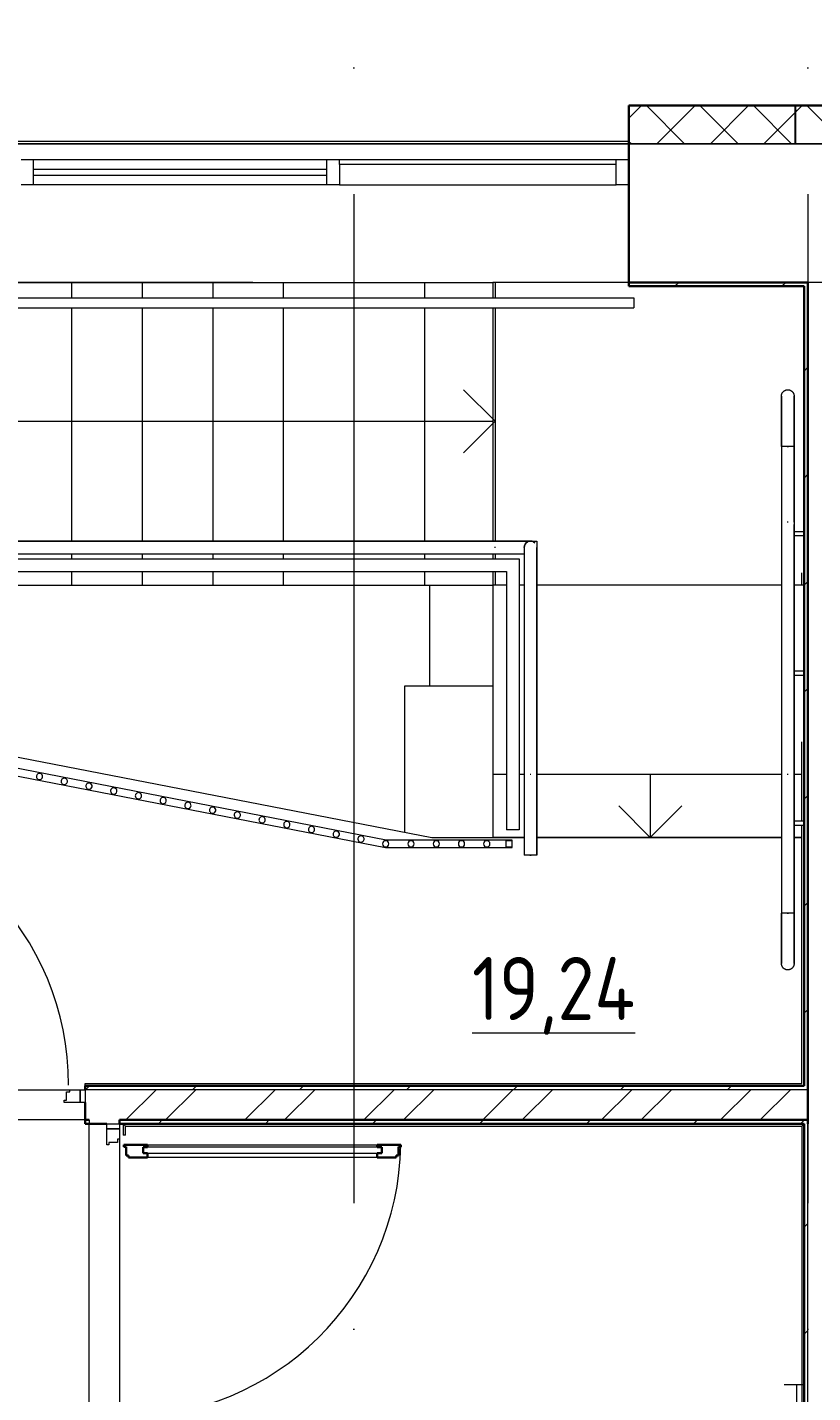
# Model space of a CAD drawing. Header units: millimetres. Extents: x -421858 to 614926, y -468665 to 141641.
# Drawn here: x 277901 to 281015, y 24836 to 30248 of the extents above; entities that cross this region are included whole.
import ezdxf

# ---------------------------------------------------------------- set-up
doc = ezdxf.new("R2010")
doc.units = ezdxf.units.MM
doc.linetypes.add('ADSK_Линия сетки', pattern=[25, 20, -2.5, 0, -2.5])
for name, color, linetype, lineweight in [('_ Окна', 7, 'Continuous', 9), ('Витраж', 7, 'Continuous', 9), ('Двери', 252, 'Continuous', 9), ('Лестницы', 252, 'Continuous', 9), ('Марки помещений', 252, 'Continuous', 20), ('Ограждение', 252, 'Continuous', 9), ('Оси', 252, 'Continuous', 9), ('Панели витража', 252, 'Continuous', 9), ('Перекрытие', 252, 'Continuous', 18), ('Стены внутренние', 7, 'Continuous', 18), ('Стены наружные', 7, 'Continuous', 18), ('Стены штриховка', 252, 'Continuous', 9), ('Стрелки вверх', 252, 'Continuous', 18)]:
    doc.layers.add(name, color=color, linetype=linetype, lineweight=lineweight)
doc.layers.add('Двери открывание', color=7, linetype='Continuous', lineweight=9, true_color=0xc0c0c0)
doc.styles.add('GOST Common_2', font='', dxfattribs={"width": 0.9, "height": 250})
doc.styles.get('GOST Common_2').set_extended_font_data('GOST type B')

# ---------------------------------------------------------------- blocks, each defined once
blk = doc.blocks.new('3 этаж')
at = {"layer": '_ Окна', "color": 251, "lineweight": 18, "true_color": 0x636466}
for p, q in [((279138.4, 29704.1), (279138.4, 29624.1)), ((280235.9, 29704.1), (279138.4, 29704.1)), ((280235.9, 29624.1), (280235.9, 29704.1)), ((279138.4, 29624.1), (280235.9, 29624.1))]:
    blk.add_line(p, q, dxfattribs=at)
at = {"layer": 'Витраж', "color": 251, "lineweight": 18, "true_color": 0x636466, "extrusion": (0, 0, -1)}
for p, q in [((277875.9, 29724.1), (277925.9, 29724.1)), ((277925.9, 29624.1), (277925.9, 29724.1)), ((279088.4, 29624.1), (279088.4, 29724.1)), ((279088.4, 29724.1), (279138.4, 29724.1)), ((279138.4, 29704.1), (279138.4, 29724.1)), ((280235.9, 29704.1), (280235.9, 29724.1)), ((280235.9, 29724.1), (280285.9, 29724.1)), ((280285.9, 29624.1), (280285.9, 29724.1)), ((277925.9, 29624.1), (277875.9, 29624.1)), ((279138.4, 29624.1), (279088.4, 29624.1)), ((280285.9, 29624.1), (280235.9, 29624.1))]:
    blk.add_line(p, q, dxfattribs=at)
at = {"layer": 'Витраж', "color": 251, "true_color": 0x636466}
for p, q in [((277925.9, 29724.1), (279088.4, 29724.1)), ((279138.4, 29724.1), (280235.9, 29724.1)), ((279088.4, 29624.1), (277925.9, 29624.1))]:
    blk.add_line(p, q, dxfattribs=at)
at = {"layer": 'Двери', "color": 251, "true_color": 0x636466}
for p, q in [((278069.8, 26028.6), (278069.8, 26036.6)), ((278069.8, 26036.6), (278110.8, 26036.6)), ((278110.8, 26036.6), (278130.8, 26036.6)), ((278110.8, 25986.6), (278110.8, 26036.6)), ((278110.8, 26036.6), (278110.8, 25986.6)), ((278130.8, 26036.6), (278130.8, 25986.6)), ((278046.8, 25994.6), (278055.8, 25994.6)), ((278046.8, 25986.6), (278046.8, 25994.6)), ((278110.8, 25986.6), (278046.8, 25986.6)), ((278055.8, 26028.6), (278069.8, 26028.6)), ((278055.8, 25994.6), (278055.8, 26028.6)), ((278130.8, 25986.6), (278110.8, 25986.6)), ((278215.8, 25881.9), (278215.8, 25901.9)), ((278215.8, 25901.9), (278265.8, 25901.9)), ((278265.8, 25881.9), (278215.8, 25881.9)), ((278215.8, 25881.9), (278265.8, 25881.9)), ((278215.8, 25817.9), (278215.8, 25881.9)), ((278265.8, 25901.9), (278265.8, 25881.9)), ((278265.8, 25881.9), (278265.8, 25840.9)), ((278223.8, 25826.9), (278223.8, 25817.9)), ((278257.8, 25826.9), (278223.8, 25826.9)), ((278257.8, 25840.9), (278257.8, 25826.9)), ((278265.8, 25840.9), (278257.8, 25840.9)), ((278223.8, 25817.9), (278215.8, 25817.9)), ((278359.8, 25808.9), (278359.8, 25784.9)), ((279305.8, 25808.9), (278359.8, 25808.9)), ((278359.8, 25784.9), (279305.8, 25784.9)), ((278377.8, 25817.9), (279287.8, 25817.9)), ((279287.8, 25767.9), (278377.8, 25767.9)), ((279305.8, 25784.9), (279305.8, 25808.9)), ((280980.8, 24866.6), (280901.3, 24866.6)), ((280950.8, 24866.6), (280950.8, 23106.6))]:
    blk.add_line(p, q, dxfattribs=at)
at = {"layer": 'Двери', "color": 251, "lineweight": 30, "true_color": 0x636466}
for p, q in [((278283.8, 25817.9), (278377.8, 25817.9)), ((278283.8, 25809.9), (278283.8, 25817.9)), ((278292.8, 25809.9), (278283.8, 25809.9)), ((278292.8, 25775.9), (278292.8, 25809.9)), ((278301.8, 25775.9), (278292.8, 25775.9)), ((278301.8, 25767.9), (278301.8, 25775.9)), ((278377.8, 25767.9), (278301.8, 25767.9)), ((278359.8, 25808.9), (278377.8, 25808.9)), ((278359.8, 25784.9), (278359.8, 25808.9)), ((278377.8, 25784.9), (278359.8, 25784.9)), ((278377.8, 25808.9), (278377.8, 25817.9)), ((278377.8, 25767.9), (278377.8, 25784.9)), ((279287.8, 25817.9), (279381.8, 25817.9)), ((279287.8, 25808.9), (279287.8, 25817.9)), ((279305.8, 25808.9), (279287.8, 25808.9)), ((279287.8, 25784.9), (279305.8, 25784.9)), ((279287.8, 25767.9), (279287.8, 25784.9)), ((279363.8, 25767.9), (279287.8, 25767.9)), ((279305.8, 25784.9), (279305.8, 25808.9)), ((279363.8, 25775.9), (279363.8, 25767.9)), ((279372.8, 25775.9), (279363.8, 25775.9)), ((279372.8, 25809.9), (279372.8, 25775.9)), ((279381.8, 25809.9), (279372.8, 25809.9)), ((279381.8, 25817.9), (279381.8, 25809.9))]:
    blk.add_line(p, q, dxfattribs=at)
at = {"layer": 'Двери открывание', "color": 251, "true_color": 0x636466}
for centre, start, end in [((276966.8, 26054.6), 0, 89.0607), ((278283.8, 25835.9), 270, 359.0607)]:
    blk.add_arc(centre, 1098, start, end, dxfattribs=at)
at = {"layer": 'Лестницы', "color": 251, "true_color": 0x636466}
for p, q in [((277795.8, 29236.6), (278075.8, 29236.6)), ((278075.8, 29236.6), (278355.8, 29236.6)), ((278075.8, 29236.6), (278075.8, 29176.6)), ((278075.8, 29236.6), (278075.8, 29176.6)), ((278355.8, 29236.6), (278635.8, 29236.6)), ((278355.8, 29236.6), (278355.8, 29176.6)), ((278355.8, 29236.6), (278355.8, 29176.6)), ((278635.8, 29236.6), (278915.8, 29236.6)), ((278635.8, 29236.6), (278635.8, 29176.6)), ((278635.8, 29236.6), (278635.8, 29176.6)), ((278915.8, 29236.6), (279195.8, 29236.6)), ((278915.8, 29236.6), (278915.8, 29176.6)), ((278915.8, 29236.6), (278915.8, 29176.6)), ((279195.8, 29236.6), (279475.8, 29236.6)), ((279195.8, 29236.6), (279195.8, 29176.6)), ((279195.8, 29236.6), (279195.8, 29176.6)), ((279475.8, 29236.6), (279745.8, 29236.6)), ((279475.8, 29236.6), (279475.8, 29176.6)), ((279475.8, 29236.6), (279475.8, 29176.6)), ((279745.8, 29236.6), (279745.8, 29176.6)), ((279755.8, 29236.6), (279745.8, 29236.6)), ((278075.8, 29136.6), (278075.8, 28211.6)), ((278075.8, 29136.6), (278075.8, 28211.6)), ((278355.8, 29136.6), (278355.8, 28211.6)), ((278355.8, 29136.6), (278355.8, 28211.6)), ((278635.8, 29136.6), (278635.8, 28211.6)), ((278635.8, 29136.6), (278635.8, 28211.6)), ((278915.8, 29136.6), (278915.8, 28211.6)), ((278915.8, 29136.6), (278915.8, 28211.6)), ((279195.8, 29136.6), (279195.8, 28211.6)), ((279195.8, 29136.6), (279195.8, 28211.6)), ((279475.8, 29136.6), (279475.8, 28211.6)), ((279475.8, 29136.6), (279475.8, 28211.6)), ((279745.8, 29136.6), (279745.8, 28211.6)), ((278075.8, 28161.6), (278075.8, 28141.6)), ((278075.8, 28161.6), (278075.8, 28141.6)), ((278355.8, 28161.6), (278355.8, 28141.6)), ((278355.8, 28161.6), (278355.8, 28141.6)), ((278635.8, 28161.6), (278635.8, 28141.6)), ((278635.8, 28161.6), (278635.8, 28141.6)), ((278915.8, 28161.6), (278915.8, 28141.6)), ((278915.8, 28161.6), (278915.8, 28141.6)), ((279195.8, 28161.6), (279195.8, 28141.6)), ((279195.8, 28161.6), (279195.8, 28141.6)), ((279475.8, 28161.6), (279475.8, 28141.6)), ((279475.8, 28161.6), (279475.8, 28141.6)), ((279745.8, 28161.6), (279745.8, 28141.6)), ((278075.8, 28091.6), (278075.8, 28036.6)), ((278075.8, 28091.6), (278075.8, 28036.6)), ((278355.8, 28091.6), (278355.8, 28036.6)), ((278355.8, 28091.6), (278355.8, 28036.6)), ((278635.8, 28091.6), (278635.8, 28036.6)), ((278635.8, 28091.6), (278635.8, 28036.6)), ((278915.8, 28091.6), (278915.8, 28036.6)), ((278915.8, 28091.6), (278915.8, 28036.6)), ((279195.8, 28091.6), (279195.8, 28036.6)), ((279195.8, 28091.6), (279195.8, 28036.6)), ((279475.8, 28091.6), (279475.8, 28036.6)), ((279475.8, 28091.6), (279475.8, 28036.6)), ((279745.8, 28091.6), (279745.8, 28036.6)), ((277795.8, 28036.6), (278075.8, 28036.6)), ((278075.8, 28036.6), (278355.8, 28036.6)), ((278355.8, 28036.6), (278635.8, 28036.6)), ((278635.8, 28036.6), (278915.8, 28036.6)), ((278915.8, 28036.6), (279195.8, 28036.6)), ((279195.8, 28036.6), (279475.8, 28036.6)), ((279475.8, 28036.6), (279745.8, 28036.6)), ((279745.8, 27286.6), (279745.8, 27036.6)), ((279800.8, 27286.6), (279745.8, 27286.6)), ((279800.8, 27286.6), (279745.8, 27286.6)), ((279870.8, 27286.6), (279850.8, 27286.6)), ((279870.8, 27286.6), (279850.8, 27286.6)), ((280890.8, 27286.6), (279920.8, 27286.6)), ((280890.8, 27286.6), (279920.8, 27286.6)), ((280970.8, 27286.6), (280940.8, 27286.6)), ((280970.8, 27286.6), (280940.8, 27286.6)), ((279870.8, 27036.6), (279745.8, 27036.6)), ((280890.8, 27036.6), (279920.8, 27036.6)), ((280970.8, 27036.6), (280940.8, 27036.6))]:
    blk.add_line(p, q, dxfattribs=at)
at = {"layer": 'Ограждение', "color": 251, "true_color": 0x636466}
for p, q in [((276115.8, 29176.6), (279755.8, 29176.6)), ((279755.8, 29176.6), (280189.9, 29176.6)), ((280189.9, 29176.6), (280304.8, 29176.6)), ((280304.8, 29176.6), (280304.8, 29136.6)), ((276115.8, 29136.6), (279755.8, 29136.6)), ((279755.8, 29136.6), (280189.9, 29136.6)), ((280189.9, 29136.6), (280304.8, 29136.6)), ((280892.8, 28796.3), (280893.2, 28797.2)), ((280893.2, 28797.2), (280893.6, 28798.1)), ((280893.6, 28798.1), (280894.1, 28799)), ((280894.1, 28799), (280894.6, 28799.8)), ((280894.6, 28799.8), (280895.1, 28800.7)), ((280895.1, 28800.7), (280895.7, 28801.5)), ((280895.7, 28801.5), (280896.3, 28802.3)), ((280896.3, 28802.3), (280897, 28803)), ((280897, 28803), (280897.7, 28803.8)), ((280897.7, 28803.8), (280898.4, 28804.5)), ((280898.4, 28804.5), (280899.1, 28805.2)), ((280899.1, 28805.2), (280899.9, 28805.8)), ((280899.9, 28805.8), (280900.6, 28806.4)), ((280900.6, 28806.4), (280901.4, 28807)), ((280901.4, 28807), (280902.3, 28807.6)), ((280902.3, 28807.6), (280903.1, 28808.1)), ((280903.1, 28808.1), (280904, 28808.6)), ((280904, 28808.6), (280904.9, 28809.1)), ((280904.9, 28809.1), (280905.8, 28809.5)), ((280905.8, 28809.5), (280906.7, 28809.9)), ((280906.7, 28809.9), (280907.7, 28810.2)), ((280907.7, 28810.2), (280908.6, 28810.5)), ((280908.6, 28810.5), (280909.6, 28810.8)), ((280909.6, 28810.8), (280910.5, 28811)), ((280910.5, 28811), (280911.5, 28811.2)), ((280911.5, 28811.2), (280912.5, 28811.3)), ((280912.5, 28811.3), (280913.5, 28811.5)), ((280913.5, 28811.5), (280914.5, 28811.5)), ((280914.5, 28811.5), (280915.5, 28811.6)), ((280915.5, 28811.6), (280915.8, 28811.6)), ((280915.8, 28811.6), (280916.8, 28811.5)), ((280916.8, 28811.5), (280917.8, 28811.5)), ((280917.8, 28811.5), (280918.8, 28811.4)), ((280918.8, 28811.4), (280919.8, 28811.2)), ((280919.8, 28811.2), (280920.7, 28811.1)), ((280920.7, 28811.1), (280921.7, 28810.8)), ((280921.7, 28810.8), (280922.7, 28810.6)), ((280922.7, 28810.6), (280923.6, 28810.3)), ((280923.6, 28810.3), (280924.6, 28810)), ((280924.6, 28810), (280925.5, 28809.6)), ((280925.5, 28809.6), (280926.4, 28809.2)), ((280926.4, 28809.2), (280927.3, 28808.7)), ((280927.3, 28808.7), (280928.2, 28808.3)), ((280928.2, 28808.3), (280929.1, 28807.7)), ((280929.1, 28807.7), (280929.9, 28807.2)), ((280929.9, 28807.2), (280930.7, 28806.6)), ((280930.7, 28806.6), (280931.5, 28806)), ((280931.5, 28806), (280932.3, 28805.4)), ((280932.3, 28805.4), (280933, 28804.7)), ((280933, 28804.7), (280933.7, 28804)), ((280933.7, 28804), (280934.4, 28803.2)), ((280934.4, 28803.2), (280935, 28802.5)), ((280935, 28802.5), (280935.7, 28801.7)), ((280935.7, 28801.7), (280936.3, 28800.9)), ((280936.3, 28800.9), (280936.8, 28800.1)), ((280936.8, 28800.1), (280937.3, 28799.2)), ((280937.3, 28799.2), (280937.8, 28798.3)), ((280937.8, 28798.3), (280938.3, 28797.4)), ((280938.3, 28797.4), (280938.7, 28796.5)), ((280890.8, 28787.6), (280890.9, 28788.6)), ((280890.8, 28786.6), (280890.8, 28787.6)), ((280890.8, 28786.5), (280890.8, 28786.6)), ((280890.8, 28786.6), (280890.8, 28786.4)), ((280890.8, 28786.3), (280890.8, 28786.5)), ((280890.8, 28786.4), (280890.8, 28785.9)), ((280890.8, 28785.7), (280890.8, 28786.3)), ((280890.8, 28785.9), (280890.8, 28785.1)), ((280890.8, 28784.8), (280890.8, 28785.7)), ((280890.8, 28785.1), (280890.8, 28784)), ((280890.8, 28783.6), (280890.8, 28784.8)), ((280890.8, 28784), (280890.8, 28782.6)), ((280890.8, 28782.1), (280890.8, 28783.6)), ((280890.8, 28782.6), (280890.8, 28780.8)), ((280890.8, 28780.3), (280890.8, 28782.1)), ((280890.8, 28780.8), (280890.8, 28778.8)), ((280890.8, 28778.2), (280890.8, 28780.3)), ((280890.8, 28778.8), (280890.8, 28776.4)), ((280890.8, 28775.7), (280890.8, 28778.2)), ((280890.8, 28776.4), (280890.8, 28773.7)), ((280890.8, 28773), (280890.8, 28775.7)), ((280890.8, 28773.7), (280890.8, 28770.8)), ((280890.8, 28769.9), (280890.8, 28773)), ((280890.8, 28770.8), (280890.8, 28767.5)), ((280890.8, 28766.6), (280890.8, 28769.9)), ((280890.8, 28767.5), (280890.8, 28764)), ((280890.8, 28762.9), (280890.8, 28766.6)), ((280890.8, 28764), (280890.8, 28760.1)), ((280890.8, 28759), (280890.8, 28762.9)), ((280890.8, 28760.1), (280890.8, 28756)), ((280890.8, 28754.8), (280890.8, 28759)), ((280890.8, 28756), (280890.8, 28751.6)), ((280890.8, 28750.4), (280890.8, 28754.8)), ((280890.8, 28751.6), (280890.8, 28747)), ((280890.8, 28745.7), (280890.8, 28750.4)), ((280890.8, 28747), (280890.8, 28742.1)), ((280890.8, 28740.7), (280890.8, 28745.7)), ((280890.9, 28788.6), (280891, 28789.5)), ((280891, 28789.5), (280891.1, 28790.5)), ((280891.1, 28790.5), (280891.3, 28791.5)), ((280891.3, 28791.5), (280891.5, 28792.5)), ((280891.5, 28792.5), (280891.8, 28793.5)), ((280891.8, 28793.5), (280892, 28794.4)), ((280892, 28794.4), (280892.4, 28795.4)), ((280892.4, 28795.4), (280892.8, 28796.3)), ((280938.7, 28796.5), (280939.1, 28795.6)), ((280939.1, 28795.6), (280939.4, 28794.7)), ((280939.4, 28794.7), (280939.7, 28793.7)), ((280939.7, 28793.7), (280940, 28792.8)), ((280940, 28792.8), (280940.2, 28791.8)), ((280940.2, 28791.8), (280940.4, 28790.8)), ((280940.4, 28790.8), (280940.6, 28789.8)), ((280940.6, 28789.8), (280940.7, 28788.8)), ((280940.7, 28788.8), (280940.7, 28787.8)), ((280940.7, 28787.8), (280940.8, 28786.8)), ((280940.8, 28786.8), (280940.8, 28786.6)), ((280940.8, 28786.5), (280940.8, 28786.6)), ((280940.8, 28786.6), (280940.8, 28786.4)), ((280940.8, 28786.3), (280940.8, 28786.5)), ((280940.8, 28786.4), (280940.8, 28785.9)), ((280940.8, 28785.7), (280940.8, 28786.3)), ((280940.8, 28785.9), (280940.8, 28785.1)), ((280940.8, 28784.8), (280940.8, 28785.7)), ((280940.8, 28785.1), (280940.8, 28784)), ((280940.8, 28783.6), (280940.8, 28784.8)), ((280940.8, 28784), (280940.8, 28782.6)), ((280940.8, 28782.1), (280940.8, 28783.6)), ((280940.8, 28782.6), (280940.8, 28780.8)), ((280940.8, 28780.3), (280940.8, 28782.1)), ((280940.8, 28780.8), (280940.8, 28778.8)), ((280940.8, 28778.2), (280940.8, 28780.3)), ((280940.8, 28778.8), (280940.8, 28776.4)), ((280940.8, 28775.7), (280940.8, 28778.2)), ((280940.8, 28776.4), (280940.8, 28773.7)), ((280940.8, 28773), (280940.8, 28775.7)), ((280940.8, 28773.7), (280940.8, 28770.8)), ((280940.8, 28769.9), (280940.8, 28773)), ((280940.8, 28770.8), (280940.8, 28767.5)), ((280940.8, 28766.6), (280940.8, 28769.9)), ((280940.8, 28767.5), (280940.8, 28764)), ((280940.8, 28762.9), (280940.8, 28766.6)), ((280940.8, 28764), (280940.8, 28760.1)), ((280940.8, 28759), (280940.8, 28762.9)), ((280940.8, 28760.1), (280940.8, 28756)), ((280940.8, 28754.8), (280940.8, 28759)), ((280940.8, 28756), (280940.8, 28751.6)), ((280940.8, 28750.4), (280940.8, 28754.8)), ((280940.8, 28751.6), (280940.8, 28747)), ((280940.8, 28745.7), (280940.8, 28750.4)), ((280940.8, 28747), (280940.8, 28742.1)), ((280940.8, 28740.7), (280940.8, 28745.7)), ((280890.8, 28742.1), (280890.8, 28736.9)), ((280890.8, 28735.5), (280890.8, 28740.7)), ((280890.8, 28736.9), (280890.8, 28731.5)), ((280890.8, 28730), (280890.8, 28735.5)), ((280890.8, 28731.5), (280890.8, 28725.9)), ((280890.8, 28724.3), (280890.8, 28730)), ((280890.8, 28725.9), (280890.8, 28720)), ((280890.8, 28718.4), (280890.8, 28724.3)), ((280890.8, 28720), (280890.8, 28714)), ((280890.8, 28712.3), (280890.8, 28718.4)), ((280890.8, 28714), (280890.8, 28707.7)), ((280890.8, 28706), (280890.8, 28712.3)), ((280890.8, 28707.7), (280890.8, 28701.3)), ((280890.8, 28699.5), (280890.8, 28706)), ((280890.8, 28701.3), (280890.8, 28694.6)), ((280890.8, 28692.8), (280890.8, 28699.5)), ((280890.8, 28694.6), (280890.8, 28687.8)), ((280890.8, 28685.9), (280890.8, 28692.8)), ((280940.8, 28742.1), (280940.8, 28736.9)), ((280940.8, 28735.5), (280940.8, 28740.7)), ((280940.8, 28736.9), (280940.8, 28731.5)), ((280940.8, 28730), (280940.8, 28735.5)), ((280940.8, 28731.5), (280940.8, 28725.9)), ((280940.8, 28724.3), (280940.8, 28730)), ((280940.8, 28725.9), (280940.8, 28720)), ((280940.8, 28718.4), (280940.8, 28724.3)), ((280940.8, 28720), (280940.8, 28714)), ((280940.8, 28712.3), (280940.8, 28718.4)), ((280940.8, 28714), (280940.8, 28707.7)), ((280940.8, 28706), (280940.8, 28712.3)), ((280940.8, 28707.7), (280940.8, 28701.3)), ((280940.8, 28699.5), (280940.8, 28706)), ((280940.8, 28701.3), (280940.8, 28694.6)), ((280940.8, 28692.8), (280940.8, 28699.5)), ((280940.8, 28694.6), (280940.8, 28687.8)), ((280940.8, 28685.9), (280940.8, 28692.8)), ((280890.8, 28687.8), (280890.8, 28680.8)), ((280890.8, 28678.9), (280890.8, 28685.9)), ((280890.8, 28680.8), (280890.8, 28673.7)), ((280890.8, 28671.7), (280890.8, 28678.9)), ((280890.8, 28673.7), (280890.8, 28666.4)), ((280890.8, 28664.4), (280890.8, 28671.7)), ((280890.8, 28666.4), (280890.8, 28659)), ((280890.8, 28657), (280890.8, 28664.4)), ((280890.8, 28659), (280890.8, 28651.5)), ((280890.8, 28649.5), (280890.8, 28657)), ((280890.8, 28651.5), (280890.8, 28643.9)), ((280890.8, 28641.8), (280890.8, 28649.5)), ((280890.8, 28643.9), (280890.8, 28636.2)), ((280890.8, 28634.1), (280890.8, 28641.8)), ((280890.8, 28636.2), (280890.8, 28628.4)), ((280940.8, 28687.8), (280940.8, 28680.8)), ((280940.8, 28678.9), (280940.8, 28685.9)), ((280940.8, 28680.8), (280940.8, 28673.7)), ((280940.8, 28671.7), (280940.8, 28678.9)), ((280940.8, 28673.7), (280940.8, 28666.4)), ((280940.8, 28664.4), (280940.8, 28671.7)), ((280940.8, 28666.4), (280940.8, 28659)), ((280940.8, 28657), (280940.8, 28664.4)), ((280940.8, 28659), (280940.8, 28651.5)), ((280940.8, 28649.5), (280940.8, 28657)), ((280940.8, 28651.5), (280940.8, 28643.9)), ((280940.8, 28641.8), (280940.8, 28649.5)), ((280940.8, 28643.9), (280940.8, 28636.2)), ((280940.8, 28634.1), (280940.8, 28641.8)), ((280940.8, 28636.2), (280940.8, 28628.4)), ((280890.8, 28626.3), (280890.8, 28634.1)), ((280890.8, 28628.4), (280890.8, 28620.5)), ((280890.8, 28618.4), (280890.8, 28626.3)), ((280890.8, 28620.5), (280890.8, 28612.6)), ((280890.8, 28610.5), (280890.8, 28618.4)), ((280890.8, 28612.6), (280890.8, 28604.7)), ((280890.8, 28602.5), (280890.8, 28610.5)), ((280890.8, 28604.7), (280890.8, 28596.7)), ((280890.8, 28594.6), (280890.8, 28602.5)), ((280890.8, 28596.7), (280890.8, 28588.7)), ((280890.8, 28586.6), (280890.8, 28594.6)), ((280890.8, 28588.7), (280890.8, 28586.6)), ((280890.8, 28586.6), (280890.8, 28286.2)), ((280940.8, 28586.6), (280890.8, 28586.6)), ((280890.8, 28586.6), (280890.8, 28286.6)), ((280918.1, 28586.6), (280913.4, 28586.6)), ((280913.4, 28586.6), (280915.8, 28586.6)), ((280915.8, 28586.6), (280918.1, 28586.6)), ((280940.8, 28626.3), (280940.8, 28634.1)), ((280940.8, 28628.4), (280940.8, 28620.5)), ((280940.8, 28618.4), (280940.8, 28626.3)), ((280940.8, 28620.5), (280940.8, 28612.6)), ((280940.8, 28610.5), (280940.8, 28618.4)), ((280940.8, 28612.6), (280940.8, 28604.7)), ((280940.8, 28602.5), (280940.8, 28610.5)), ((280940.8, 28604.7), (280940.8, 28596.7)), ((280940.8, 28594.6), (280940.8, 28602.5)), ((280940.8, 28596.7), (280940.8, 28588.7)), ((280940.8, 28586.6), (280940.8, 28594.6)), ((280940.8, 28588.7), (280940.8, 28586.6)), ((280940.8, 28286.2), (280940.8, 28586.6)), ((280940.8, 28586.6), (280940.8, 28286.6)), ((280890.8, 28286.6), (280890.8, 27286.6)), ((280890.8, 28278), (280890.8, 27278)), ((280940.8, 28286.6), (280940.8, 27286.6)), ((280940.8, 27278), (280940.8, 28278)), ((276395.8, 28211.6), (279755.8, 28211.6)), ((279763.6, 28211.6), (276403.6, 28211.6)), ((279755.8, 28211.6), (279920.8, 28211.6)), ((279895.8, 28211.6), (279763.6, 28211.6)), ((279874.1, 28199.1), (279878.1, 28204.2)), ((279878.1, 28204.2), (279874.1, 28199.1)), ((279878.1, 28204.2), (279883.3, 28208.2)), ((279883.3, 28208.2), (279878.1, 28204.2)), ((279883.3, 28208.2), (279889.3, 28210.7)), ((279889.3, 28210.7), (279883.3, 28208.2)), ((279889.3, 28210.7), (279895.8, 28211.6)), ((279895.8, 28211.6), (279889.3, 28210.7)), ((279895.8, 28211.6), (279902.2, 28210.7)), ((279902.2, 28210.7), (279895.8, 28211.6)), ((279902.2, 28210.7), (279908.3, 28208.2)), ((279908.3, 28208.2), (279902.2, 28210.7)), ((279908.3, 28208.2), (279913.5, 28204.2)), ((279913.5, 28204.2), (279908.3, 28208.2)), ((279920.8, 28211.6), (279920.8, 27286.6)), ((280980.8, 28248.2), (280940.8, 28248.2)), ((280940.8, 28233.2), (280980.8, 28233.2)), ((276395.8, 28161.6), (279755.8, 28161.6)), ((276403.6, 28161.6), (279763.6, 28161.6)), ((279755.8, 28161.6), (279870.8, 28161.6)), ((279763.6, 28161.6), (279870.8, 28161.6)), ((279870.8, 28186.6), (279871.6, 28193)), ((279871.6, 28193), (279870.8, 28186.6)), ((279870.8, 28186.6), (279870.8, 27278)), ((279870.8, 28161.6), (279870.8, 27286.6)), ((279871.6, 28193), (279874.1, 28199.1)), ((279874.1, 28199.1), (279871.6, 28193)), ((279920.8, 27278), (279920.8, 28186.6)), ((276395.8, 28141.6), (279755.8, 28141.6)), ((279755.8, 28141.6), (279850.8, 28141.6)), ((279850.8, 28141.6), (279850.8, 27286.6)), ((276395.8, 28091.6), (279755.8, 28091.6)), ((279755.8, 28091.6), (279800.8, 28091.6)), ((279800.8, 28091.6), (279800.8, 27286.6)), ((280970.8, 28036.6), (280970.8, 28086.4)), ((279323.2, 27026.4), (274913.6, 27883.5)), ((274910.8, 27853.5), (279320.3, 26996.4)), ((280980.8, 27695.3), (280940.8, 27695.3)), ((280940.8, 27680.3), (280980.8, 27680.3)), ((280970.8, 27286.6), (280970.8, 27415.3)), ((279800.8, 27286.6), (279800.8, 27066.6)), ((279850.8, 27286.6), (279850.8, 27066.6)), ((279870.8, 27286.6), (279870.8, 26966.6)), ((279920.8, 27286.6), (279920.8, 26966.6)), ((280890.8, 27286.6), (280890.8, 26736.6)), ((280940.8, 27286.6), (280940.8, 26736.6)), ((280970.8, 27100.6), (280970.8, 27286.6)), ((279870.8, 27278), (279870.8, 27066.6)), ((279920.8, 27066.6), (279920.8, 27278)), ((280890.8, 27278), (280890.8, 27036.6)), ((280940.8, 27036.6), (280940.8, 27278)), ((279850.8, 27066.6), (279800.8, 27066.6)), ((279870.8, 27066.6), (279870.8, 26966.6)), ((279920.8, 26966.6), (279920.8, 27066.6)), ((280980.8, 27100.8), (280940.8, 27100.8)), ((280940.8, 27085.8), (280980.8, 27085.8)), ((280970.8, 26061.6), (280970.8, 27086.1)), ((279323, 27024.4), (279323.2, 27025.9)), ((279323.2, 27025.9), (279323, 27024.4)), ((279822.5, 27026.4), (279323.2, 27026.4)), ((279323.2, 27025.9), (279323.2, 27026.4)), ((279323.2, 27026.4), (279323.2, 27025.9)), ((279822.5, 27024.4), (279822.5, 27026.4)), ((280890.8, 27036.6), (280890.8, 26736.6)), ((280940.8, 26736.6), (280940.8, 27036.6)), ((279320.3, 26996.4), (279320.4, 26996.9)), ((279320.4, 26996.9), (279320.3, 26996.4)), ((279320.3, 26996.4), (279822.5, 26996.4)), ((279320.4, 26996.9), (279320.5, 26998.4)), ((279320.5, 26998.4), (279320.4, 26996.9)), ((279822.5, 26996.4), (279822.5, 26998.4)), ((279920.8, 26966.6), (279870.8, 26966.6)), ((279893.4, 26966.6), (279898.1, 26966.6)), ((280890.8, 26736.6), (280890.8, 26728.6)), ((280890.8, 26734.4), (280890.8, 26736.6)), ((280940.8, 26736.6), (280890.8, 26736.6)), ((280890.8, 26726.4), (280890.8, 26734.4)), ((280890.8, 26728.6), (280890.8, 26720.6)), ((280890.8, 26718.4), (280890.8, 26726.4)), ((280890.8, 26720.6), (280890.8, 26712.6)), ((280890.8, 26710.5), (280890.8, 26718.4)), ((280890.8, 26712.6), (280890.8, 26704.7)), ((280890.8, 26702.6), (280890.8, 26710.5)), ((280890.8, 26704.7), (280890.8, 26696.8)), ((280890.8, 26694.7), (280890.8, 26702.6)), ((280890.8, 26696.8), (280890.8, 26689)), ((280890.8, 26686.9), (280890.8, 26694.7)), ((280890.8, 26689), (280890.8, 26681.3)), ((280890.8, 26679.2), (280890.8, 26686.9)), ((280913.4, 26736.6), (280918.1, 26736.6)), ((280915.8, 26736.6), (280913.4, 26736.6)), ((280918.1, 26736.6), (280915.8, 26736.6)), ((280940.8, 26736.6), (280940.8, 26728.6)), ((280940.8, 26734.4), (280940.8, 26736.6)), ((280940.8, 26726.4), (280940.8, 26734.4)), ((280940.8, 26728.6), (280940.8, 26720.6)), ((280940.8, 26718.4), (280940.8, 26726.4)), ((280940.8, 26720.6), (280940.8, 26712.6)), ((280940.8, 26710.5), (280940.8, 26718.4)), ((280940.8, 26712.6), (280940.8, 26704.7)), ((280940.8, 26702.6), (280940.8, 26710.5)), ((280940.8, 26704.7), (280940.8, 26696.8)), ((280940.8, 26694.7), (280940.8, 26702.6)), ((280940.8, 26696.8), (280940.8, 26689)), ((280940.8, 26686.9), (280940.8, 26694.7)), ((280940.8, 26689), (280940.8, 26681.3)), ((280940.8, 26679.2), (280940.8, 26686.9)), ((280890.8, 26681.3), (280890.8, 26673.6)), ((280890.8, 26671.6), (280890.8, 26679.2)), ((280890.8, 26673.6), (280890.8, 26666.1)), ((280890.8, 26664.1), (280890.8, 26671.6)), ((280890.8, 26666.1), (280890.8, 26658.7)), ((280890.8, 26656.7), (280890.8, 26664.1)), ((280890.8, 26658.7), (280890.8, 26651.4)), ((280890.8, 26649.4), (280890.8, 26656.7)), ((280890.8, 26651.4), (280890.8, 26644.2)), ((280890.8, 26642.3), (280890.8, 26649.4)), ((280890.8, 26644.2), (280890.8, 26637.2)), ((280890.8, 26635.3), (280890.8, 26642.3)), ((280890.8, 26637.2), (280890.8, 26630.3)), ((280890.8, 26628.5), (280890.8, 26635.3)), ((280940.8, 26681.3), (280940.8, 26673.6)), ((280940.8, 26671.6), (280940.8, 26679.2)), ((280940.8, 26673.6), (280940.8, 26666.1)), ((280940.8, 26664.1), (280940.8, 26671.6)), ((280940.8, 26666.1), (280940.8, 26658.7)), ((280940.8, 26656.7), (280940.8, 26664.1)), ((280940.8, 26658.7), (280940.8, 26651.4)), ((280940.8, 26649.4), (280940.8, 26656.7)), ((280940.8, 26651.4), (280940.8, 26644.2)), ((280940.8, 26642.3), (280940.8, 26649.4)), ((280940.8, 26644.2), (280940.8, 26637.2)), ((280940.8, 26635.3), (280940.8, 26642.3)), ((280940.8, 26637.2), (280940.8, 26630.3)), ((280940.8, 26628.5), (280940.8, 26635.3)), ((280890.8, 26630.3), (280890.8, 26623.6)), ((280890.8, 26621.9), (280890.8, 26628.5)), ((280890.8, 26623.6), (280890.8, 26617.1)), ((280890.8, 26615.4), (280890.8, 26621.9)), ((280890.8, 26617.1), (280890.8, 26610.8)), ((280890.8, 26609.1), (280890.8, 26615.4)), ((280890.8, 26610.8), (280890.8, 26604.7)), ((280890.8, 26603.1), (280890.8, 26609.1)), ((280890.8, 26604.7), (280890.8, 26598.8)), ((280890.8, 26597.2), (280890.8, 26603.1)), ((280890.8, 26598.8), (280890.8, 26593.1)), ((280890.8, 26591.6), (280890.8, 26597.2)), ((280890.8, 26593.1), (280890.8, 26587.6)), ((280890.8, 26586.2), (280890.8, 26591.6)), ((280890.8, 26587.6), (280890.8, 26582.4)), ((280890.8, 26581), (280890.8, 26586.2)), ((280890.8, 26582.4), (280890.8, 26577.4)), ((280890.8, 26576.1), (280890.8, 26581)), ((280940.8, 26630.3), (280940.8, 26623.6)), ((280940.8, 26621.9), (280940.8, 26628.5)), ((280940.8, 26623.6), (280940.8, 26617.1)), ((280940.8, 26615.4), (280940.8, 26621.9)), ((280940.8, 26617.1), (280940.8, 26610.8)), ((280940.8, 26609.1), (280940.8, 26615.4)), ((280940.8, 26610.8), (280940.8, 26604.7)), ((280940.8, 26603.1), (280940.8, 26609.1)), ((280940.8, 26604.7), (280940.8, 26598.8)), ((280940.8, 26597.2), (280940.8, 26603.1)), ((280940.8, 26598.8), (280940.8, 26593.1)), ((280940.8, 26591.6), (280940.8, 26597.2)), ((280940.8, 26593.1), (280940.8, 26587.6)), ((280940.8, 26586.2), (280940.8, 26591.6)), ((280940.8, 26587.6), (280940.8, 26582.4)), ((280940.8, 26581), (280940.8, 26586.2)), ((280940.8, 26582.4), (280940.8, 26577.4)), ((280940.8, 26576.1), (280940.8, 26581)), ((280890.8, 26577.4), (280890.8, 26572.7)), ((280890.8, 26571.5), (280890.8, 26576.1)), ((280890.8, 26572.7), (280890.8, 26568.3)), ((280890.8, 26567.1), (280890.8, 26571.5)), ((280890.8, 26568.3), (280890.8, 26564.1)), ((280890.8, 26563), (280890.8, 26567.1)), ((280890.8, 26564.1), (280890.8, 26560.2)), ((280890.8, 26559.2), (280890.8, 26563)), ((280890.8, 26560.2), (280890.8, 26556.5)), ((280890.8, 26555.6), (280890.8, 26559.2)), ((280890.8, 26556.5), (280890.8, 26553.2)), ((280890.8, 26552.3), (280890.8, 26555.6)), ((280890.8, 26553.2), (280890.8, 26550.1)), ((280890.8, 26549.4), (280890.8, 26552.3)), ((280890.8, 26550.1), (280890.8, 26547.4)), ((280890.8, 26546.7), (280890.8, 26549.4)), ((280890.8, 26547.4), (280890.8, 26545)), ((280890.8, 26544.3), (280890.8, 26546.7)), ((280890.8, 26545), (280890.8, 26542.8)), ((280890.8, 26542.3), (280890.8, 26544.3)), ((280890.8, 26542.8), (280890.8, 26541)), ((280890.8, 26540.5), (280890.8, 26542.3)), ((280890.8, 26541), (280890.8, 26539.5)), ((280890.8, 26539.1), (280890.8, 26540.5)), ((280890.8, 26539.5), (280890.8, 26538.3)), ((280890.8, 26538), (280890.8, 26539.1)), ((280890.8, 26538.3), (280890.8, 26537.4)), ((280890.8, 26537.2), (280890.8, 26538)), ((280890.8, 26537.4), (280890.8, 26536.8)), ((280890.8, 26536.7), (280890.8, 26537.2)), ((280890.8, 26536.8), (280890.8, 26536.6)), ((280890.8, 26536.6), (280890.8, 26536.7)), ((280890.8, 26536.3), (280890.8, 26536.6)), ((280890.8, 26536.6), (280890.8, 26536.6)), ((280890.8, 26535.3), (280890.8, 26536.3)), ((280890.9, 26534.3), (280890.8, 26535.3)), ((280891, 26533.3), (280890.9, 26534.3)), ((280891.1, 26532.3), (280891, 26533.3)), ((280891.3, 26531.3), (280891.1, 26532.3)), ((280891.6, 26530.4), (280891.3, 26531.3)), ((280891.8, 26529.4), (280891.6, 26530.4)), ((280892.1, 26528.4), (280891.8, 26529.4)), ((280892.5, 26527.5), (280892.1, 26528.4)), ((280892.9, 26526.6), (280892.5, 26527.5)), ((280893.3, 26525.7), (280892.9, 26526.6)), ((280893.7, 26524.8), (280893.3, 26525.7)), ((280894.2, 26523.9), (280893.7, 26524.8)), ((280894.7, 26523), (280894.2, 26523.9)), ((280937.5, 26524.1), (280937, 26523.3)), ((280938, 26525), (280937.5, 26524.1)), ((280938.4, 26525.9), (280938, 26525)), ((280938.8, 26526.8), (280938.4, 26525.9)), ((280939.2, 26527.7), (280938.8, 26526.8)), ((280939.5, 26528.7), (280939.2, 26527.7)), ((280939.8, 26529.6), (280939.5, 26528.7)), ((280940.1, 26530.6), (280939.8, 26529.6)), ((280940.3, 26531.6), (280940.1, 26530.6)), ((280940.5, 26532.6), (280940.3, 26531.6)), ((280940.6, 26533.6), (280940.5, 26532.6)), ((280940.7, 26534.6), (280940.6, 26533.6)), ((280940.8, 26535.6), (280940.7, 26534.6)), ((280940.8, 26577.4), (280940.8, 26572.7)), ((280940.8, 26571.5), (280940.8, 26576.1)), ((280940.8, 26572.7), (280940.8, 26568.3)), ((280940.8, 26567.1), (280940.8, 26571.5)), ((280940.8, 26568.3), (280940.8, 26564.1)), ((280940.8, 26563), (280940.8, 26567.1)), ((280940.8, 26564.1), (280940.8, 26560.2)), ((280940.8, 26559.2), (280940.8, 26563)), ((280940.8, 26560.2), (280940.8, 26556.5)), ((280940.8, 26555.6), (280940.8, 26559.2)), ((280940.8, 26556.5), (280940.8, 26553.2)), ((280940.8, 26552.3), (280940.8, 26555.6)), ((280940.8, 26553.2), (280940.8, 26550.1)), ((280940.8, 26549.4), (280940.8, 26552.3)), ((280940.8, 26550.1), (280940.8, 26547.4)), ((280940.8, 26546.7), (280940.8, 26549.4)), ((280940.8, 26547.4), (280940.8, 26545)), ((280940.8, 26544.3), (280940.8, 26546.7)), ((280940.8, 26545), (280940.8, 26542.8)), ((280940.8, 26542.3), (280940.8, 26544.3)), ((280940.8, 26542.8), (280940.8, 26541)), ((280940.8, 26540.5), (280940.8, 26542.3)), ((280940.8, 26541), (280940.8, 26539.5)), ((280940.8, 26539.1), (280940.8, 26540.5)), ((280940.8, 26539.5), (280940.8, 26538.3)), ((280940.8, 26538), (280940.8, 26539.1)), ((280940.8, 26538.3), (280940.8, 26537.4)), ((280940.8, 26537.2), (280940.8, 26538)), ((280940.8, 26537.4), (280940.8, 26536.8)), ((280940.8, 26536.7), (280940.8, 26537.2)), ((280940.8, 26536.8), (280940.8, 26536.6)), ((280940.8, 26536.6), (280940.8, 26536.7)), ((280940.8, 26536.6), (280940.8, 26535.6)), ((280940.8, 26536.6), (280940.8, 26536.6)), ((280895.3, 26522.2), (280894.7, 26523)), ((280895.9, 26521.4), (280895.3, 26522.2)), ((280896.5, 26520.6), (280895.9, 26521.4)), ((280897.2, 26519.9), (280896.5, 26520.6)), ((280897.8, 26519.1), (280897.2, 26519.9)), ((280898.6, 26518.4), (280897.8, 26519.1)), ((280899.3, 26517.8), (280898.6, 26518.4)), ((280900.1, 26517.1), (280899.3, 26517.8)), ((280900.8, 26516.5), (280900.1, 26517.1)), ((280901.7, 26515.9), (280900.8, 26516.5)), ((280902.5, 26515.4), (280901.7, 26515.9)), ((280903.4, 26514.9), (280902.5, 26515.4)), ((280904.2, 26514.4), (280903.4, 26514.9)), ((280905.1, 26513.9), (280904.2, 26514.4)), ((280906, 26513.5), (280905.1, 26513.9)), ((280907, 26513.2), (280906, 26513.5)), ((280907.9, 26512.8), (280907, 26513.2)), ((280908.9, 26512.5), (280907.9, 26512.8)), ((280909.8, 26512.3), (280908.9, 26512.5)), ((280910.8, 26512.1), (280909.8, 26512.3)), ((280911.8, 26511.9), (280910.8, 26512.1)), ((280912.8, 26511.7), (280911.8, 26511.9)), ((280913.8, 26511.6), (280912.8, 26511.7)), ((280914.8, 26511.6), (280913.8, 26511.6)), ((280915.8, 26511.6), (280914.8, 26511.6)), ((280916, 26511.6), (280915.8, 26511.6)), ((280917, 26511.6), (280916, 26511.6)), ((280918, 26511.7), (280917, 26511.6)), ((280919, 26511.8), (280918, 26511.7)), ((280920, 26511.9), (280919, 26511.8)), ((280921, 26512.1), (280920, 26511.9)), ((280922, 26512.3), (280921, 26512.1)), ((280922.9, 26512.6), (280922, 26512.3)), ((280923.9, 26512.9), (280922.9, 26512.6)), ((280924.8, 26513.3), (280923.9, 26512.9)), ((280925.8, 26513.6), (280924.8, 26513.3)), ((280926.7, 26514.1), (280925.8, 26513.6)), ((280927.6, 26514.5), (280926.7, 26514.1)), ((280928.4, 26515), (280927.6, 26514.5)), ((280929.3, 26515.5), (280928.4, 26515)), ((280930.1, 26516.1), (280929.3, 26515.5)), ((280930.9, 26516.7), (280930.1, 26516.1)), ((280931.7, 26517.3), (280930.9, 26516.7)), ((280932.5, 26517.9), (280931.7, 26517.3)), ((280933.2, 26518.6), (280932.5, 26517.9)), ((280933.9, 26519.3), (280933.2, 26518.6)), ((280934.6, 26520.1), (280933.9, 26519.3)), ((280935.2, 26520.8), (280934.6, 26520.1)), ((280935.8, 26521.6), (280935.2, 26520.8)), ((280936.4, 26522.4), (280935.8, 26521.6)), ((280937, 26523.3), (280936.4, 26522.4)), ((278130.8, 26061.6), (280970.8, 26061.6)), ((278130.8, 26051.6), (278130.8, 26061.6)), ((278290.8, 25891.6), (278280.8, 25901.6)), ((278280.8, 25901.6), (278280.8, 25856.9)), ((278290.8, 25856.9), (278290.8, 25891.6)), ((278290.8, 25891.6), (280970.8, 25891.6)), ((280970.8, 25891.6), (280980.8, 25901.6)), ((280970.8, 25891.6), (280970.8, 21841.6)), ((278290.8, 25856.9), (278280.8, 25856.9))]:
    blk.add_line(p, q, dxfattribs=at)
at = {"layer": 'Ограждение', "color": 251, "lineweight": 18, "true_color": 0x636466}
for p, q in [((279822.5, 27023.9), (279797.5, 27023.9)), ((279797.5, 27023.9), (279797.5, 26998.9)), ((279822.5, 26998.9), (279822.5, 27023.9)), ((279797.5, 26998.9), (279822.5, 26998.9))]:
    blk.add_line(p, q, dxfattribs=at)
for centre, start, end in [((277949.5, 27278.1), 79, 259), ((277949.5, 27278.1), 259, 79), ((278047.5, 27259.1), 79, 259), ((278047.5, 27259.1), 259, 79), ((278145.5, 27240), 79, 259), ((278145.5, 27240), 259, 79), ((278243.5, 27221), 79, 259), ((278243.5, 27221), 259, 79), ((278341.6, 27201.9), 79, 259), ((278341.6, 27201.9), 259, 79), ((278439.6, 27182.9), 79, 259), ((278439.6, 27182.9), 259, 79), ((278537.6, 27163.8), 79, 259), ((278537.6, 27163.8), 259, 79), ((278635.6, 27144.8), 79, 259), ((278635.6, 27144.8), 259, 79), ((278733.6, 27125.7), 79, 259), ((278733.6, 27125.7), 259, 79), ((278831.7, 27106.7), 79, 259), ((278831.7, 27106.7), 259, 79), ((278929.7, 27087.6), 79, 259), ((278929.7, 27087.6), 259, 79), ((279027.7, 27068.5), 79, 259), ((279027.7, 27068.5), 259, 79), ((279125.7, 27049.5), 79, 259), ((279125.7, 27049.5), 259, 79), ((279223.8, 27030.4), 79, 259), ((279223.8, 27030.4), 259, 79), ((279321.8, 27011.4), 90, 270), ((279321.8, 27011.4), 270, 90), ((279421.9, 27011.4), 90, 270), ((279421.9, 27011.4), 270, 90), ((279522.1, 27011.4), 90, 270), ((279522.1, 27011.4), 270, 90), ((279622.2, 27011.4), 90, 270), ((279622.2, 27011.4), 270, 90), ((279722.4, 27011.4), 90, 270), ((279722.4, 27011.4), 270, 90)]:
    blk.add_arc(centre, 12.5, start, end, dxfattribs=at)
at = {"layer": 'Ограждение', "color": 251, "true_color": 0x636466}
for points in [[(280917.6, 28286.5), (280917, 28286.5), (280915.8, 28286.6), (280914.5, 28286.5), (280913.9, 28286.5)], [(279755.8, 28184.6), (279755.8, 28185.3), (279755.8, 28186.6), (279755.8, 28187.8), (279755.8, 28188.5)], [(279897.6, 27286.5), (279897, 27286.5), (279895.8, 27286.6), (279894.5, 27286.5), (279893.9, 27286.5)], [(280917.6, 27286.5), (280917, 27286.5), (280915.8, 27286.6), (280914.5, 27286.5), (280913.9, 27286.5)]]:
    blk.add_open_spline(points, degree=3, dxfattribs=at)
at = {"layer": 'Оси', "color": 251, "linetype": 'ADSK_Линия сетки', "ltscale": 200, "true_color": 0x636466}
for p, q in [((279195.8, 34587.2), (279195.8, -31389.6)), ((280995.8, 34587.2), (280995.8, -31389.6)), ((308795.8, 29236.6), (237073.5, 29236.6))]:
    blk.add_line(p, q, dxfattribs=at)
at = {"layer": 'Панели витража', "color": 251, "lineweight": 18, "true_color": 0x636466}
for p, q in [((277925.9, 29686.6), (279088.4, 29686.6)), ((277925.9, 29661.6), (277925.9, 29686.6)), ((279088.4, 29661.6), (279088.4, 29686.6)), ((279088.4, 29661.6), (277925.9, 29661.6))]:
    blk.add_line(p, q, dxfattribs=at)
at = {"layer": 'Перекрытие', "color": 251, "true_color": 0x636466}
for p, q in [((280285.9, 29236.6), (279755.8, 29236.6)), ((279755.8, 29236.6), (279755.8, 29176.6)), ((279755.8, 29136.6), (279755.8, 28211.6)), ((279755.8, 28161.6), (279755.8, 28141.6)), ((279755.8, 28091.6), (279755.8, 28036.6)), ((279495.8, 28036.6), (279495.8, 27636.6)), ((279800.8, 28036.6), (279745.8, 28036.6)), ((279745.8, 28036.6), (279745.8, 27036.6)), ((279870.8, 28036.6), (279850.8, 28036.6)), ((280890.8, 28036.6), (279920.8, 28036.6)), ((280980.8, 28036.6), (280940.8, 28036.6)), ((274920.8, 27927.5), (279504.3, 27036.6)), ((279745.8, 27636.6), (279395.8, 27636.6)), ((279395.8, 27636.6), (279395.8, 27057.7)), ((279504.3, 27036.6), (279745.8, 27036.6)), ((279745.8, 27036.6), (279870.8, 27036.6)), ((279920.8, 27036.6), (280890.8, 27036.6)), ((280940.8, 27036.6), (280970.8, 27036.6))]:
    blk.add_line(p, q, dxfattribs=at)
at = {"layer": 'Стены внутренние', "color": 251, "lineweight": 30, "true_color": 0x636466}
for p, q in [((280285.9, 29236.6), (280285.9, 29938.6)), ((280285.9, 29938.6), (282640.8, 29938.6)), ((280995.8, 29236.6), (280285.9, 29236.6)), ((280995.8, 29236.6), (280995.8, 29236.6))]:
    blk.add_line(p, q, dxfattribs=at)
at = {"layer": 'Стены внутренние', "color": 251, "linetype": 'Continuous', "lineweight": 9, "true_color": 0x636466}
for p, q in [((280285.9, 29887.7), (280334.7, 29936.6)), ((280506.4, 29786.6), (280356.4, 29936.6)), ((280396.8, 29786.6), (280546.8, 29936.6)), ((280718.5, 29786.6), (280568.5, 29936.6)), ((280609, 29786.6), (280759, 29936.6)), ((280930.6, 29786.6), (280780.6, 29936.6)), ((280947.8, 29913.2), (280971.1, 29936.6)), ((281142.8, 29786.6), (280992.8, 29936.6)), ((280821.1, 29786.6), (280943.8, 29909.2)), ((280945.8, 29917.4), (280943.8, 29913.9)), ((280947.8, 29920.9), (280945.8, 29917.4)), ((280294.2, 29786.6), (280285.9, 29794.9))]:
    blk.add_line(p, q, dxfattribs=at)
at = {"layer": 'Стены внутренние', "color": 251, "true_color": 0x636466}
for p, q in [((275475.9, 29786.6), (282640.8, 29786.6)), ((281385.8, 29786.6), (280285.9, 29786.6)), ((280995.8, 23186.6), (280995.8, 25901.6))]:
    blk.add_line(p, q, dxfattribs=at)
at = {"layer": 'Стены наружные', "color": 251, "true_color": 0x636466}
for p, q in [((275475.9, 29796.6), (280285.9, 29796.6)), ((280285.9, 29786.6), (275475.9, 29786.6)), ((276961.8, 26036.6), (278069.8, 26036.6)), ((278130.8, 25916.6), (276920.8, 25916.6)), ((278145.8, 24671.9), (278145.8, 25901.9)), ((278265.8, 25840.9), (278265.8, 24732.9))]:
    blk.add_line(p, q, dxfattribs=at)
at = {"layer": 'Стены наружные', "color": 251, "lineweight": 30, "true_color": 0x636466}
for p, q in [((280995.8, 29236.6), (280285.9, 29236.6)), ((280285.9, 29221.6), (280285.9, 29236.6)), ((280995.8, 29236.6), (280995.8, 25901.6)), ((280285.9, 29221.6), (280980.8, 29221.6)), ((280980.8, 26051.6), (280980.8, 29221.6)), ((280980.8, 26051.6), (278130.8, 26051.6)), ((278130.8, 26051.6), (278130.8, 26036.6)), ((278130.8, 25901.9), (278130.8, 25986.6)), ((278145.8, 25916.6), (278130.8, 25916.6)), ((278130.8, 25901.9), (278215.8, 25901.9)), ((278265.8, 25916.6), (278265.8, 25901.9)), ((280995.8, 25916.6), (278265.8, 25916.6)), ((280980.8, 25901.6), (278265.8, 25901.6)), ((280980.8, 25901.6), (280980.8, 24786.6))]:
    blk.add_line(p, q, dxfattribs=at)
at = {"layer": 'Стены наружные', "color": 251, "linetype": 'Continuous', "lineweight": 9, "true_color": 0x636466}
for p, q in [((280468.2, 29221.6), (280483.2, 29236.6)), ((280892.5, 29221.6), (280907.5, 29236.6)), ((280980.8, 28885.6), (280995.8, 28900.6)), ((280980.8, 28461.3), (280995.8, 28476.3)), ((280980.8, 28037), (280995.8, 28052)), ((280980.8, 27612.8), (280995.8, 27627.8)), ((280980.8, 27188.5), (280995.8, 27203.5)), ((280980.8, 26764.2), (280995.8, 26779.2)), ((280980.8, 26340), (280995.8, 26355)), ((278131.8, 26036.6), (278146.8, 26051.6)), ((278291.8, 25916.6), (278411.8, 26036.6)), ((278448.9, 25916.6), (278568.9, 26036.6)), ((278556, 26036.6), (278571, 26051.6)), ((278763.2, 25916.6), (278883.2, 26036.6)), ((278920.4, 25916.6), (279040.4, 26036.6)), ((278980.3, 26036.6), (278995.3, 26051.6)), ((279234.7, 25916.6), (279354.7, 26036.6)), ((279391.9, 25916.6), (279511.9, 26036.6)), ((279404.6, 26036.6), (279419.6, 26051.6)), ((279706.2, 25916.6), (279826.2, 26036.6)), ((279828.8, 26036.6), (279843.8, 26051.6)), ((279863.3, 25916.6), (279983.3, 26036.6)), ((280177.6, 25916.6), (280297.6, 26036.6)), ((280253.1, 26036.6), (280268.1, 26051.6)), ((280334.8, 25916.6), (280454.8, 26036.6)), ((280649.1, 25916.6), (280769.1, 26036.6)), ((280677.4, 26036.6), (280692.4, 26051.6)), ((280806.3, 25916.6), (280926.3, 26036.6)), ((278421, 25901.6), (278436, 25916.6)), ((278845.3, 25901.6), (278860.3, 25916.6)), ((279269.6, 25901.6), (279284.6, 25916.6)), ((279693.8, 25901.6), (279708.8, 25916.6)), ((280118.1, 25901.6), (280133.1, 25916.6)), ((280542.4, 25901.6), (280557.4, 25916.6)), ((280966.6, 25901.6), (280981.6, 25916.6)), ((280980.8, 25491.5), (280995.8, 25506.5)), ((280980.8, 25067.2), (280995.8, 25082.2))]:
    blk.add_line(p, q, dxfattribs=at)
at = {"layer": 'Стены штриховка', "color": 251, "true_color": 0x636466}
for p, q in [((280943.8, 29936.6), (280285.9, 29936.6)), ((280943.8, 29936.6), (280943.8, 29786.6)), ((280945.8, 29786.6), (280945.8, 29938.6)), ((280947.8, 29786.6), (280947.8, 29936.6)), ((280947.8, 29936.6), (282638.8, 29936.6)), ((280995.8, 26036.6), (278130.8, 26036.6)), ((278145.8, 25916.6), (278145.8, 25901.9))]:
    blk.add_line(p, q, dxfattribs=at)
at = {"layer": 'Стрелки вверх', "color": 251, "true_color": 0x636466}
for p, q in [((279755.8, 28686.6), (279630.8, 28811.6)), ((277795.8, 28686.6), (278075.8, 28686.6)), ((278075.8, 28686.6), (278355.8, 28686.6)), ((278355.8, 28686.6), (278635.8, 28686.6)), ((278635.8, 28686.6), (278915.8, 28686.6)), ((278915.8, 28686.6), (279195.8, 28686.6)), ((279195.8, 28686.6), (279475.8, 28686.6)), ((279475.8, 28686.6), (279745.8, 28686.6)), ((279755.8, 28686.6), (279630.8, 28561.6)), ((280370.8, 27286.6), (280370.8, 27036.6)), ((280370.8, 27036.6), (280245.8, 27161.6)), ((280370.8, 27036.6), (280495.8, 27161.6))]:
    blk.add_line(p, q, dxfattribs=at)
at = {"layer": 'Марки помещений', "color": 251, "true_color": 0x636466, "style": 'GOST Common_2', "width": 0.9}
blk.add_text('%%U19,24', height=250, dxfattribs=at).set_placement((279663.9, 26312.8))

msp = doc.modelspace()

# ---------------------------------------------------------------- block references
msp.add_blockref('3 этаж', (0, 0))

doc.saveas('drawing.dxf')
